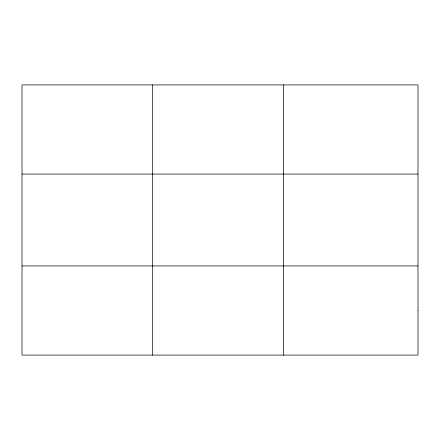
<?xml version="1.0" encoding="UTF-8"?>
<svg xmlns="http://www.w3.org/2000/svg" width="440" height="440" viewBox="0 0 440 440"><rect width="100%" height="100%" fill="white"/><g stroke="black" fill="none" stroke-linecap="round" stroke-linejoin="round"><path stroke-width="0.66" d="M152.68 355.086L152.68 84.915M283.36 355.086L283.36 84.915M22 174.07L418 174.07M22 265.93L418 265.93M418 310.508L418 355.086L22 355.086L22 84.915L418 84.915L418 310.508"/></g></svg>
